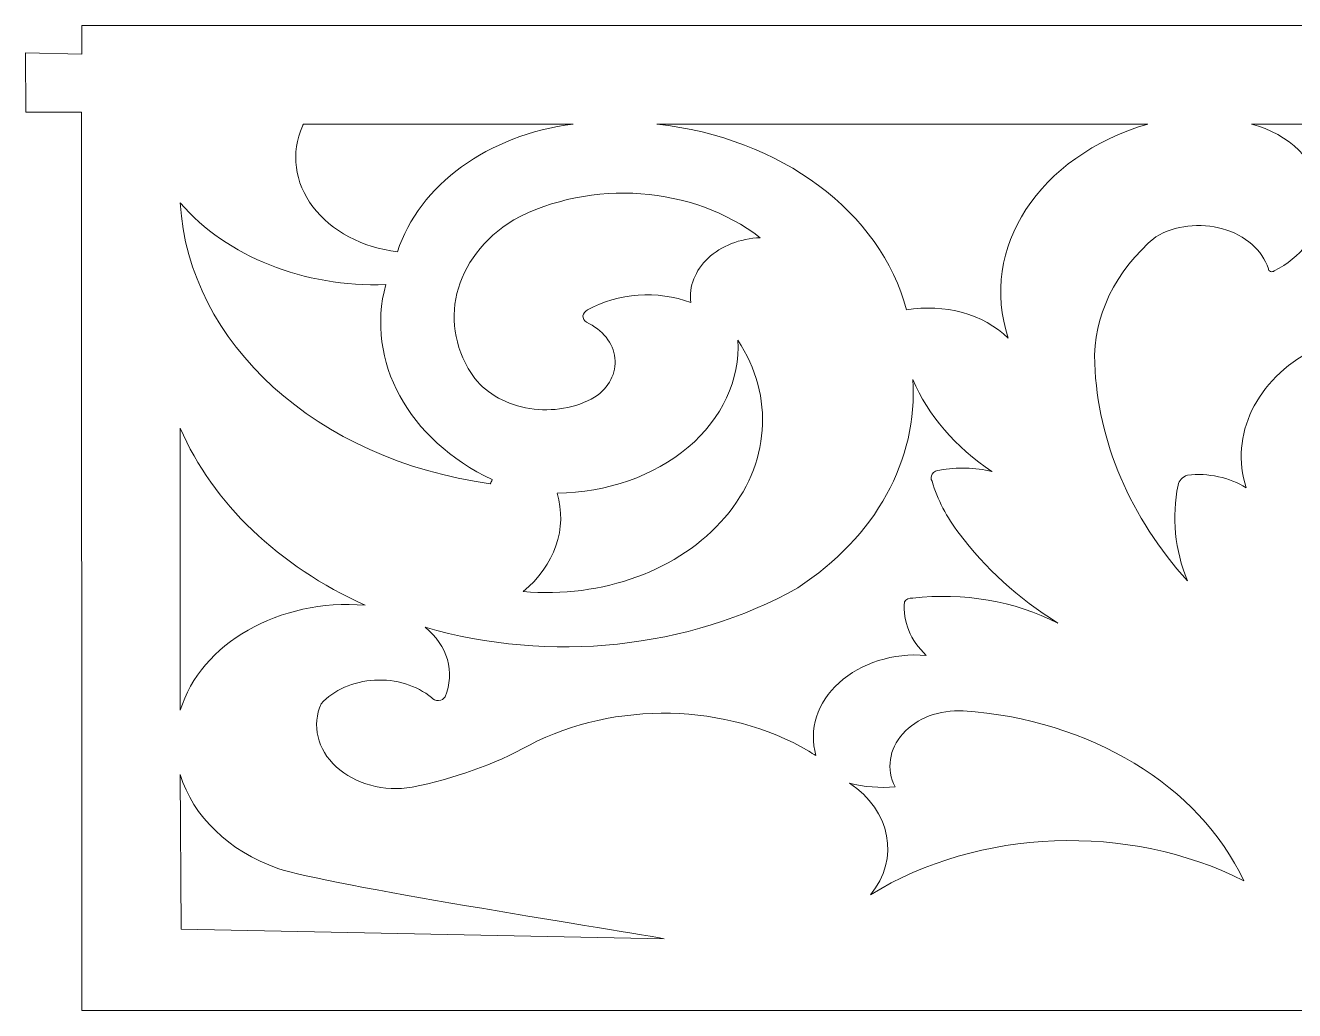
# Model space of a CAD drawing. Header units: millimetres. Extents: x -133 to 298, y -326 to 131.
# Drawn here: x 75.8 to 134.2, y -37.3 to 8 of the extents above; entities that cross this region are included whole.
import ezdxf

# ---------------------------------------------------------------- set-up
doc = ezdxf.new("R2010")
doc.units = ezdxf.units.MM
doc.header["$MEASUREMENT"] = 0
doc.layers.add('Layer 1', color=7, linetype='Continuous')

msp = doc.modelspace()

# ---------------------------------------------------------------- linework, layer by layer
at = {"layer": 'Layer 1', "color": 250, "lineweight": 9}
for points, knots in [([(78.4113, -37.3401), (78.4113, -37.3401), (191.9657, -37.3401), (191.9657, -37.3401), (191.9657, -37.3401), (191.9657, -37.3401), (191.9657, 3.932), (191.9657, 3.932), (191.9657, 3.932), (191.9657, 3.932), (194.7851, 3.9919), (194.7851, 3.9919), (194.7851, 3.9919), (194.7851, 3.9919), (194.7851, 6.7156), (194.7851, 6.7156), (194.7851, 6.7156), (194.7851, 6.7156), (191.9657, 6.6821), (191.9657, 6.6821), (191.9657, 6.6821), (191.9657, 6.6821), (191.9657, 7.9858), (191.9657, 7.9858), (191.9657, 7.9858), (191.9657, 7.9858), (78.4113, 7.9858), (78.4113, 7.9858), (78.4113, 7.9858), (78.4113, 7.9858), (78.4113, 6.669), (78.4113, 6.669), (78.4113, 6.669), (78.4113, 6.669), (75.8185, 6.7156), (75.8185, 6.7156), (75.8185, 6.7156), (75.8185, 6.7156), (75.8455, 3.9919), (75.8455, 3.9919), (75.8455, 3.9919), (75.8455, 3.9919), (78.3927, 3.9919), (78.3927, 3.9919), (78.3927, 3.9919), (78.3927, 3.9919), (78.4113, -37.3401), (78.4113, -37.3401)], [0, 0, 0, 0, 0.0769231, 0.0769231, 0.0769231, 0.0769231, 0.1538462, 0.1538462, 0.1538462, 0.1538462, 0.2307692, 0.2307692, 0.2307692, 0.2307692, 0.3076923, 0.3076923, 0.3076923, 0.3076923, 0.3846154, 0.3846154, 0.3846154, 0.3846154, 0.4615385, 0.4615385, 0.4615385, 0.4615385, 0.5384615, 0.5384615, 0.5384615, 0.5384615, 0.6153846, 0.6153846, 0.6153846, 0.6153846, 0.6923077, 0.6923077, 0.6923077, 0.6923077, 0.7692308, 0.7692308, 0.7692308, 0.7692308, 0.8461538, 0.8461538, 0.8461538, 0.8461538, 1, 1, 1, 1]), ([(105.2058, -34.0347), (105.2058, -34.0347), (82.9855, -33.5857), (82.9855, -33.5857), (82.9855, -33.5857), (82.9855, -33.5857), (82.9468, -26.4839), (82.9468, -26.4839)], [0, 0, 0, 0, 0.3333333, 0.3333333, 0.3333333, 0.3333333, 1, 1, 1, 1])]:
    msp.add_open_spline(points, degree=3, knots=knots, dxfattribs=at)
for points in [[(88.5635, 3.3557), (88.0242, 2.1224), (88.2013, 0.7592), (89.0475, -0.3592)], [(88.6156, 3.442), (88.5963, 3.415), (88.5787, 3.3862), (88.5635, 3.3557)], [(101.0233, 3.442), (101.0233, 3.442), (88.6156, 3.442), (88.6156, 3.442)], [(92.9369, -2.4299), (93.9293, 0.641), (97.1058, 2.9484), (101.0233, 3.442)], [(101.0233, 3.442), (101.0233, 3.442), (101.0233, 3.442), (101.0233, 3.442)], [(104.8713, 3.442), (110.5757, 2.8206), (115.1737, -0.602), (116.3562, -5.1077)], [(127.4522, 3.442), (127.4522, 3.442), (104.8713, 3.442), (104.8713, 3.442)], [(121.0358, -6.4017), (119.6643, -2.288), (122.448, 1.9848), (127.4522, 3.442)], [(127.4522, 3.442), (127.4522, 3.442), (127.4522, 3.442), (127.4522, 3.442)], [(132.2235, 3.442), (133.9767, 2.9851), (135.2337, 1.7514), (135.4367, 0.2847)], [(138.65, 3.442), (138.65, 3.442), (132.2235, 3.442), (132.2235, 3.442)], [(109.6239, -1.7831), (106.5636, 0.6046), (101.83, 0.9462), (98.2837, -0.9615)], [(97.2038, -13.0981), (89.244, -12.0118), (83.3078, -6.6352), (82.9468, -0.1852)], [(82.9468, -0.1852), (85.0801, -2.6519), (88.6488, -4.0707), (92.3974, -3.9412)], [(89.0475, -0.3592), (89.8936, -1.4791), (91.3196, -2.2384), (92.9369, -2.4299)], [(133.2766, -3.3037), (134.4848, -2.6949), (135.2797, -1.6785), (135.4367, -0.5427)], [(98.2837, -0.9615), (95.4822, -2.692), (94.7195, -5.8137), (96.501, -8.2603)], [(127.8228, -1.7394), (128.7095, -1.2153), (129.8628, -1.0795), (130.9015, -1.3739)], [(125.0144, -7.5682), (124.9374, -5.4032), (125.9491, -3.3037), (127.8228, -1.7394)], [(130.9015, -1.3739), (131.9407, -1.668), (132.7296, -2.3546), (133.0067, -3.208)], [(107.2298, -2.7239), (107.8318, -2.1613), (108.6976, -1.8197), (109.6239, -1.7831)], [(106.4374, -4.7627), (106.3404, -4.0242), (106.6268, -3.2879), (107.2298, -2.7239)], [(133.0067, -3.208), (132.9983, -3.2607), (133.0352, -3.3131), (133.0965, -3.336)], [(133.0965, -3.336), (133.1588, -3.3586), (133.2315, -3.3451), (133.2766, -3.3037)], [(92.3974, -3.9412), (91.4562, -7.4613), (93.4259, -11.0712), (97.2937, -12.9131)], [(101.6857, -5.1077), (103.079, -4.3233), (104.8899, -4.1908), (106.4374, -4.7627)], [(101.4695, -5.376), (101.4802, -5.2625), (101.5616, -5.1621), (101.6857, -5.1077)], [(116.3562, -5.1077), (118.0971, -4.7977), (119.9074, -5.298), (121.0358, -6.4017)], [(101.6317, -5.6688), (101.5193, -5.5998), (101.4589, -5.4898), (101.4695, -5.376)], [(102.9406, -7.3176), (102.8656, -6.6302), (102.3769, -6.0151), (101.6317, -5.6688)], [(101.6317, -5.6688), (101.6317, -5.6688), (101.6317, -5.6688), (101.6317, -5.6688)], [(108.5975, -6.4896), (108.7048, -8.3131), (107.8784, -10.0945), (106.3102, -11.4223)], [(108.0044, -14.6501), (110.0735, -12.2259), (110.3022, -9.0881), (108.5975, -6.4896)], [(135.0586, -6.9418), (132.4454, -8.3179), (131.2094, -10.866), (131.9808, -13.2902)], [(102.0094, -9.123), (102.6687, -8.6786), (103.0164, -8.0048), (102.9406, -7.3176)], [(129.2805, -17.5654), (126.6426, -14.6481), (125.1572, -11.1669), (125.0144, -7.5682)], [(96.501, -8.2603), (97.0683, -8.9776), (97.981, -9.4759), (99.0228, -9.6408)], [(116.6439, -8.3034), (116.8999, -11.9911), (114.9326, -15.5537), (111.3521, -17.8884)], [(120.2894, -12.5341), (118.6059, -11.4223), (117.3438, -9.9571), (116.6439, -8.3034)], [(99.0228, -9.6408), (100.0653, -9.8034), (101.145, -9.6167), (102.0094, -9.123)], [(82.9468, -10.5484), (84.4411, -14.0009), (87.4644, -16.8961), (91.4462, -18.6871)], [(82.9468, -23.5253), (82.9468, -23.5253), (82.9468, -10.5484), (82.9468, -10.5484)], [(106.3102, -11.4223), (104.7414, -12.7485), (102.5652, -13.5088), (100.2815, -13.5281)], [(117.5351, -12.9881), (117.4686, -12.8827), (117.4711, -12.7595), (117.5409, -12.6557)], [(117.5409, -12.6557), (117.6113, -12.5516), (117.7404, -12.4832), (117.8859, -12.4704)], [(117.8859, -12.4704), (118.6822, -12.3359), (119.5063, -12.3582), (120.2897, -12.5341)], [(120.2897, -12.5341), (120.2897, -12.5341), (120.2894, -12.5341), (120.2894, -12.5341)], [(129.2805, -12.7066), (129.0534, -12.7929), (128.8928, -12.9624), (128.8481, -13.1605)], [(131.9808, -13.2902), (131.2188, -12.8075), (130.2427, -12.5963), (129.2805, -12.7066)], [(97.2512, -13.0103), (97.2368, -13.0411), (97.2199, -13.0695), (97.2027, -13.0984)], [(97.2027, -13.0984), (97.2027, -13.0984), (97.2038, -13.0981), (97.2038, -13.0981)], [(97.2901, -12.9209), (97.278, -12.9514), (97.2656, -12.982), (97.2512, -13.0103)], [(97.2937, -12.9131), (97.2937, -12.9156), (97.2937, -12.9176), (97.2901, -12.9209)], [(118.7772, -15.3847), (118.2035, -14.645), (117.7843, -13.8349), (117.5351, -12.9881)], [(128.8481, -13.1605), (128.5523, -14.6355), (128.7002, -16.1453), (129.2805, -17.5654)], [(100.2815, -13.5281), (100.7684, -15.1548), (100.1766, -16.8656), (98.7155, -18.0629)], [(98.7155, -18.0629), (102.3629, -18.3852), (105.9352, -17.0721), (108.0044, -14.6501)], [(123.3135, -19.5084), (121.4962, -18.3694), (119.9579, -16.9713), (118.7772, -15.3847)], [(111.3521, -17.8884), (106.3513, -20.6987), (99.9474, -21.3748), (94.2049, -19.7021)], [(98.7155, -18.0629), (98.7155, -18.0629), (98.7155, -18.0629), (98.7155, -18.0629)], [(116.6439, -18.3644), (118.9668, -18.0926), (121.3338, -18.4986), (123.3135, -19.5084)], [(91.4462, -18.6871), (87.4991, -18.3758), (83.8709, -20.442), (82.9468, -23.5253)], [(117.2648, -20.9976), (116.5358, -20.317), (116.1767, -19.4302), (116.2663, -18.5371)], [(116.2663, -18.5371), (116.3347, -18.422), (116.4856, -18.3532), (116.6439, -18.3644)], [(94.2049, -19.7021), (95.248, -20.5392), (95.6043, -21.779), (95.1244, -22.8973)], [(113.251, -22.2566), (114.2575, -21.3442), (115.7521, -20.8762), (117.2648, -20.9976)], [(91.8839, -22.1369), (90.9044, -22.1912), (90.0054, -22.5875), (89.427, -23.2218)], [(94.5035, -22.9408), (93.8212, -22.3767), (92.8625, -22.0825), (91.8839, -22.1369)], [(112.1889, -25.5977), (111.8493, -24.4121), (112.2451, -23.1675), (113.251, -22.2566)], [(89.427, -23.2218), (88.9857, -24.2173), (89.2491, -25.3242), (90.1158, -26.1213)], [(94.8306, -23.0787), (94.698, -23.0859), (94.5704, -23.0331), (94.5035, -22.9408)], [(95.1244, -22.8973), (95.078, -22.9981), (94.9638, -23.0686), (94.8306, -23.0787)], [(99.0127, -25.1216), (102.9538, -23.0731), (108.0694, -23.1835), (111.8651, -25.4029)], [(82.9468, -23.5253), (82.9468, -23.5253), (82.9468, -23.5253), (82.9468, -23.5253)], [(116.1873, -24.6003), (116.8245, -23.8894), (117.8748, -23.49), (118.9664, -23.5463)], [(118.9664, -23.5463), (124.7935, -23.9422), (129.8167, -26.9833), (131.8727, -31.3626)], [(118.9664, -23.5463), (118.9664, -23.5463), (118.9664, -23.5463), (118.9664, -23.5463)], [(115.8339, -27.0438), (115.4169, -26.2351), (115.5502, -25.3115), (116.1873, -24.6003)], [(93.6123, -27.0646), (95.5412, -26.6761), (97.3696, -26.0192), (99.0127, -25.1216)], [(111.8651, -25.4029), (111.966, -25.4747), (112.0741, -25.5384), (112.1889, -25.5977)], [(90.1158, -26.1213), (90.983, -26.9174), (92.319, -27.2787), (93.6123, -27.0646)], [(82.9468, -26.4838), (83.5216, -28.4018), (85.1781, -29.9964), (87.4292, -30.7999)], [(114.7001, -32.0095), (116.0563, -30.3476), (115.6377, -28.1366), (113.7278, -26.8711)], [(113.7278, -26.8711), (114.4059, -27.0518), (115.1247, -27.1092), (115.8339, -27.0438)], [(131.8727, -31.3626), (126.5429, -28.6829), (119.6909, -28.9419), (114.7001, -32.0095)], [(87.4293, -30.7999), (89.7387, -31.5677), (102.3401, -33.5214), (105.2058, -34.0347)]]:
    msp.add_open_spline(points, degree=3, dxfattribs=at)

doc.saveas('drawing.dxf')
